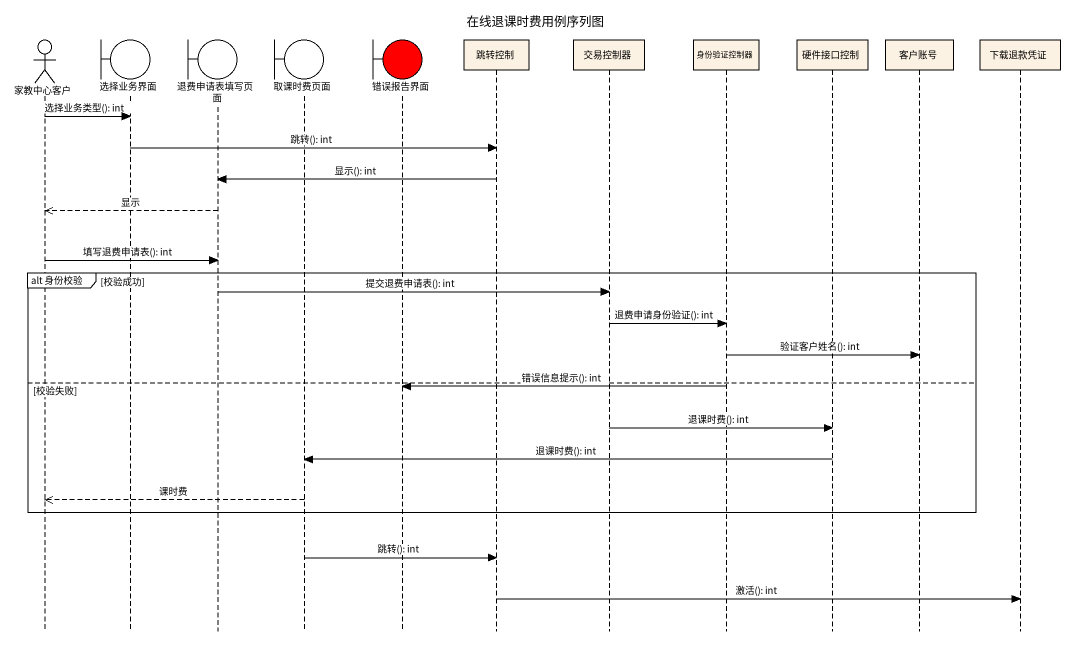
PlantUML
@startuml
title 在线退课时费用例序列图
hide footbox
actor 家教中心客户
boundary 选择业务界面
boundary 退费申请表填写页面
boundary 取课时费页面
boundary 错误报告界面 #FF0000
participant 跳转控制
participant 交易控制器
participant 身份验证控制器
participant 硬件接口控制
participant 客户账号
participant 下载退款凭证

家教中心客户 -> 选择业务界面 : 选择业务类型(): int
选择业务界面 -> 跳转控制 : 跳转(): int
跳转控制 -> 退费申请表填写页面 : 显示(): int
退费申请表填写页面 -->> 家教中心客户 : 显示
家教中心客户 -> 退费申请表填写页面 : 填写退费申请表(): int
group alt 身份校验 [校验成功]
  退费申请表填写页面 -> 交易控制器 : 提交退费申请表(): int
  交易控制器 -> 身份验证控制器 : 退费申请身份验证(): int
  身份验证控制器 -> 客户账号 : 验证客户姓名(): int
else 校验失败
  身份验证控制器 -> 错误报告界面 : 错误信息提示(): int
  交易控制器 -> 硬件接口控制 : 退课时费(): int
  硬件接口控制 -> 取课时费页面 : 退课时费(): int
  取课时费页面 -->> 家教中心客户 : 课时费
end
取课时费页面 -> 跳转控制 : 跳转(): int
跳转控制 -> 下载退款凭证 : 激活(): int
@enduml
